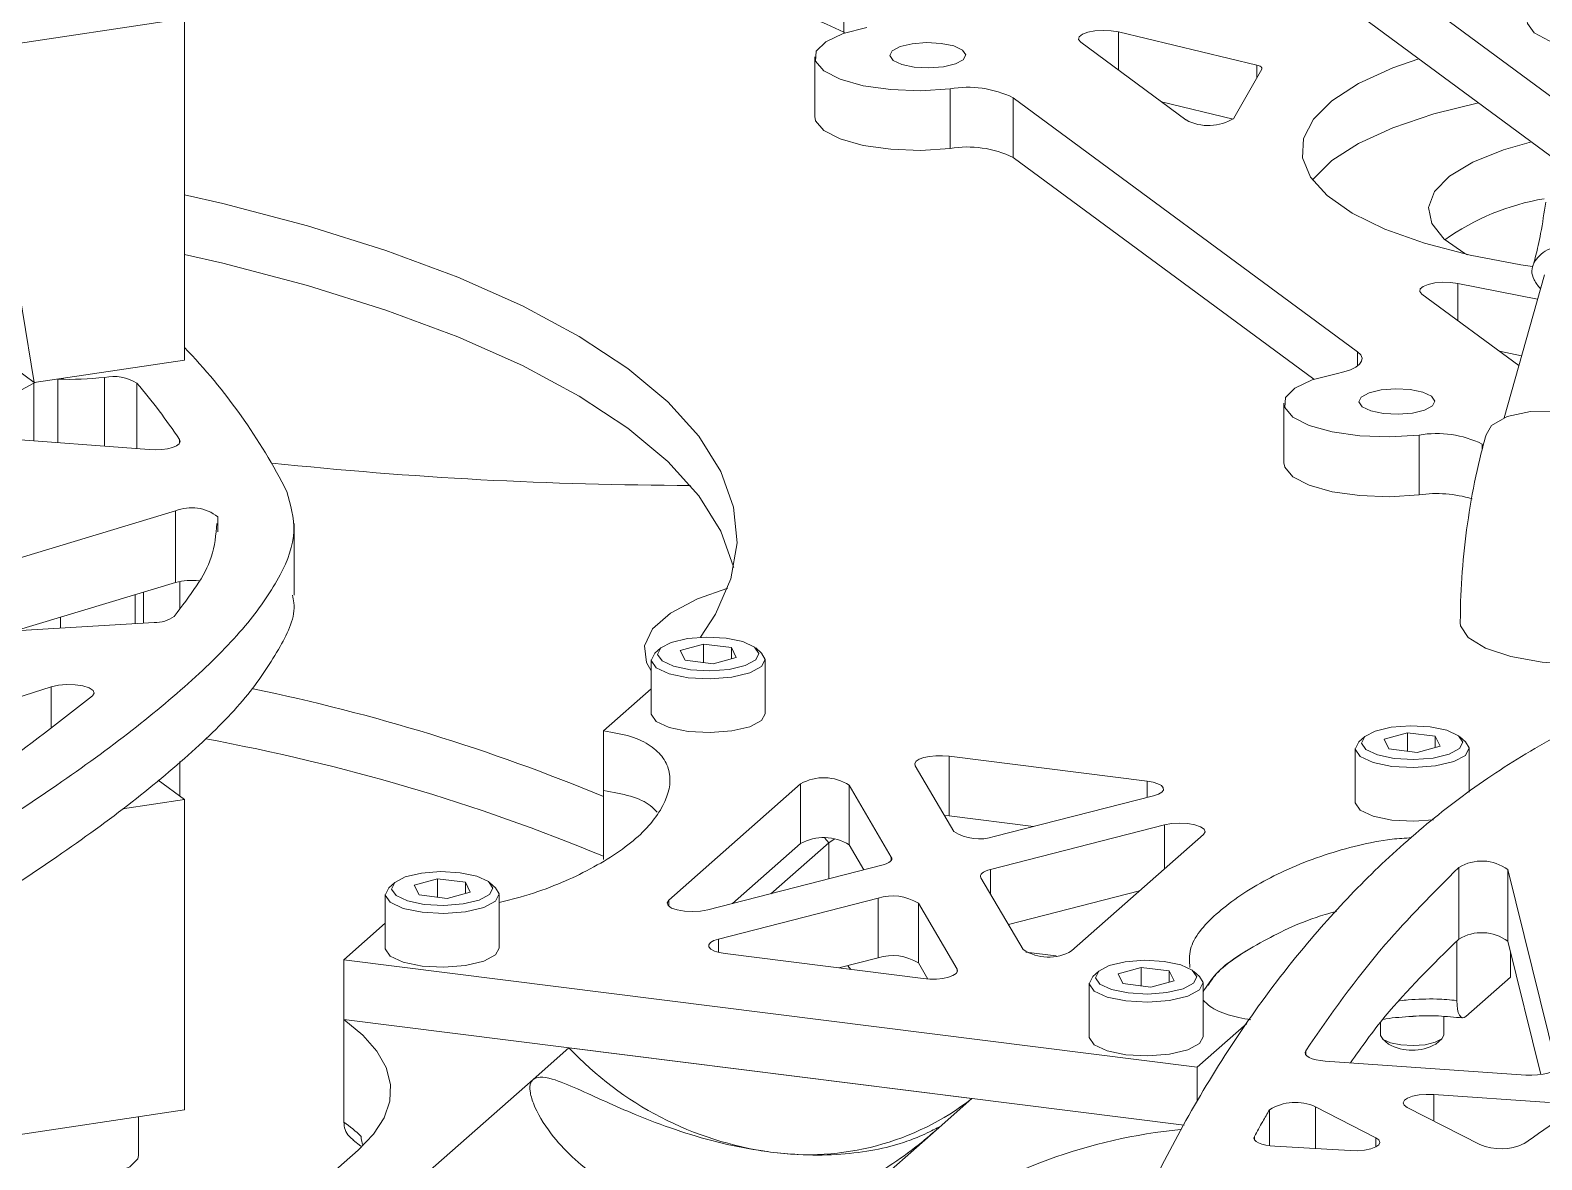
# Model space of a CAD drawing. Header units: millimetres. Extents: x 30 to 313, y 16 to 167.
# Drawn here: x 139.13 to 168.95, y 89.44 to 111.73 of the extents above; entities that cross this region are included whole.
import ezdxf

# ---------------------------------------------------------------- set-up
doc = ezdxf.new("R2010")
doc.units = ezdxf.units.MM

msp = doc.modelspace()

# ---------------------------------------------------------------- linework, layer by layer
at = {"color": 7, "linetype": 'Continuous', "lineweight": 15}
for p, q in [((169.328, 110.28), (154.516, 121.217)), ((154.582, 119.99), (169.262, 109.15)), ((155.18, 112.869), (155.18, 111.691)), ((142.17, 111.963), (130.775, 110.25)), ((142.17, 105.222), (142.17, 111.963)), ((155.197, 111.677), (155.18, 111.691)), ((160.605, 111.699), (163.329, 111.046)), ((161.934, 109.961), (159.857, 111.495)), ((154.61, 111.205), (154.61, 110.027)), ((163.428, 110.963), (162.881, 109.999)), ((157.278, 109.398), (157.278, 110.577)), ((165.321, 105.381), (158.523, 110.4)), ((158.523, 109.221), (158.523, 110.4)), ((161.452, 110.317), (162.866, 109.979)), ((164.455, 104.842), (158.523, 109.221)), ((139.207, 104.776), (138.742, 107.596)), ((169.006, 106.906), (168.211, 104.084)), ((168.501, 105.113), (166.59, 106.523)), ((167.301, 106.735), (168.87, 106.425)), ((139.207, 104.776), (137.604, 105.961)), ((168.118, 105.395), (168.556, 105.308)), ((139.207, 104.776), (142.17, 105.222)), ((139.198, 104.767), (137.711, 103.966)), ((139.222, 104.779), (139.198, 104.767)), ((163.867, 104.37), (163.867, 103.191)), ((138.024, 103.716), (141.473, 103.453)), ((166.535, 102.563), (166.535, 103.741)), ((141.994, 102.244), (134.257, 99.913)), ((141.994, 100.83), (141.994, 102.244)), ((144.335, 100.58), (144.335, 101.994)), ((141.994, 100.83), (138.829, 99.876)), ((142.08, 100.317), (142.08, 100.85)), ((141.199, 100.019), (141.199, 100.59)), ((141.361, 100.029), (141.361, 100.639)), ((141.574, 100.042), (134.682, 99.626)), ((139.726, 99.93), (139.726, 100.146)), ((151.571, 99.538), (151.454, 99.435)), ((151.954, 99.49), (152.411, 99.614)), ((151.954, 99.49), (152.049, 99.295)), ((152.963, 99.545), (152.411, 99.614)), ((152.411, 99.25), (152.411, 99.614)), ((153.059, 99.35), (152.602, 99.226)), ((152.963, 99.545), (153.059, 99.35)), ((152.963, 99.324), (152.963, 99.545)), ((153.559, 99.435), (153.442, 99.538)), ((151.381, 99.302), (151.381, 98.241)), ((152.049, 99.295), (152.602, 99.226)), ((153.631, 98.241), (153.631, 99.302)), ((131.122, 96.075), (139.542, 98.773)), ((151.381, 98.734), (150.441, 97.905)), ((150.441, 96.726), (150.441, 97.905)), ((165.845, 97.739), (166.302, 97.864)), ((166.854, 97.795), (166.302, 97.864)), ((166.302, 97.5), (166.302, 97.864)), ((165.272, 97.552), (165.272, 96.491)), ((165.462, 97.788), (165.345, 97.685)), ((165.845, 97.739), (165.94, 97.545)), ((165.94, 97.545), (166.493, 97.476)), ((166.949, 97.6), (166.493, 97.476)), ((166.854, 97.795), (166.949, 97.6)), ((166.854, 97.574), (166.854, 97.795)), ((167.45, 97.685), (167.333, 97.788)), ((167.522, 96.689), (167.522, 97.552)), ((142.08, 96.614), (142.08, 97.296)), ((161.168, 96.91), (157.259, 97.402)), ((157.259, 96.224), (157.259, 97.402)), ((157.352, 95.916), (156.591, 97.214)), ((142.17, 96.548), (141.651, 96.932)), ((150.441, 96.726), (150.441, 95.362)), ((154.33, 96.856), (151.726, 94.56)), ((154.33, 95.678), (154.33, 96.856)), ((156.119, 95.412), (155.288, 96.829)), ((155.288, 95.651), (155.288, 96.829)), ((142.17, 96.548), (140.944, 96.364)), ((142.17, 90.42), (142.17, 96.548)), ((158.148, 95.816), (161.295, 96.622)), ((157.259, 96.224), (157.167, 96.232)), ((158.923, 96.014), (157.259, 96.224)), ((158.074, 95.166), (161.509, 96.046)), ((159.677, 93.558), (162.281, 95.855)), ((154.33, 95.678), (152.988, 94.494)), ((154.884, 95.695), (153.741, 94.687)), ((155.578, 95.157), (155.288, 95.651)), ((152.498, 94.369), (155.933, 95.248)), ((167.317, 93.792), (167.317, 95.206)), ((169.244, 91.284), (168.286, 95.164)), ((168.286, 93.749), (168.286, 95.164)), ((146.321, 94.908), (146.204, 94.804)), ((146.704, 94.859), (147.161, 94.984)), ((146.704, 94.859), (146.799, 94.665)), ((147.713, 94.914), (147.161, 94.984)), ((147.161, 94.62), (147.161, 94.984)), ((147.713, 94.914), (147.808, 94.72)), ((147.713, 94.694), (147.713, 94.914)), ((148.308, 94.804), (148.191, 94.908)), ((158.718, 93.585), (157.888, 95.002)), ((146.131, 94.672), (146.131, 93.611)), ((146.799, 94.665), (147.351, 94.595)), ((147.808, 94.72), (147.351, 94.595)), ((148.381, 93.611), (148.381, 94.672)), ((152.711, 93.793), (155.859, 94.599)), ((155.859, 93.42), (155.859, 94.599)), ((158.429, 94.079), (161.019, 94.742)), ((157.416, 93.2), (156.655, 94.499)), ((156.655, 93.32), (156.655, 94.499)), ((146.131, 94.104), (145.314, 93.384)), ((167.278, 93.751), (167.278, 92.578)), ((168.936, 91.117), (168.286, 93.749)), ((145.314, 93.384), (162.152, 91.262)), ((145.314, 93.384), (145.314, 92.205)), ((152.839, 93.505), (156.748, 93.012)), ((155.084, 93.222), (155.859, 93.42)), ((158.775, 93.534), (159.371, 93.459)), ((168.339, 93.042), (168.339, 93.535)), ((155.317, 93.192), (155.262, 93.267)), ((156.84, 93.004), (156.655, 93.32)), ((160.212, 93.157), (160.095, 93.054)), ((160.595, 93.109), (161.052, 93.234)), ((160.595, 93.109), (160.69, 92.915)), ((161.604, 93.164), (161.052, 93.234)), ((161.052, 92.869), (161.052, 93.234)), ((161.604, 93.164), (161.699, 92.97)), ((161.604, 92.944), (161.604, 93.164)), ((162.199, 93.054), (162.082, 93.157)), ((160.022, 92.922), (160.022, 91.861)), ((160.69, 92.915), (161.242, 92.845)), ((161.699, 92.97), (161.242, 92.845)), ((162.272, 91.861), (162.272, 92.922)), ((168.339, 93.042), (167.455, 92.262)), ((145.314, 90.178), (145.314, 92.205)), ((145.314, 92.205), (161.897, 90.116)), ((167.022, 91.897), (167.022, 92.266)), ((162.152, 91.262), (163.135, 92.129)), ((165.772, 92.144), (165.772, 91.897)), ((149.05, 91.022), (149.758, 91.645)), ((157.709, 90.644), (149.758, 91.645)), ((165.813, 91.823), (165.931, 91.719)), ((166.863, 91.719), (166.982, 91.823)), ((168.643, 91.108), (164.682, 91.384)), ((146.635, 88.892), (149.05, 91.022)), ((162.152, 90.584), (162.152, 91.262)), ((169.105, 90.564), (166.823, 90.724)), ((130.775, 88.707), (142.17, 90.42)), ((157.001, 90.02), (157.709, 90.644)), ((164.49, 90.481), (165.68, 89.871)), ((166.301, 90.47), (167.734, 89.735)), ((141.262, 89.517), (141.262, 90.283)), ((145.502, 89.822), (145.652, 89.704)), ((154.586, 87.89), (157.001, 90.02)), ((128.372, 74.435), (145.596, 89.625)), ((165.175, 89.616), (163.69, 89.702))]:
    msp.add_line(p, q, dxfattribs=at)
at = {"color": 8, "linetype": 'Continuous', "lineweight": 15}
for p, q in [((160.605, 111.699), (160.605, 110.943)), ((163.329, 111.046), (163.329, 110.787)), ((167.301, 106.735), (167.301, 105.998)), ((165.321, 105.106), (165.321, 105.381)), ((139.198, 103.627), (139.198, 104.767)), ((139.671, 103.591), (139.671, 104.845)), ((140.594, 103.52), (140.594, 104.88)), ((141.233, 103.472), (141.233, 104.767)), ((142.073, 103.58), (142.073, 103.652)), ((167.781, 103.459), (167.781, 103.564)), ((142.829, 101.833), (142.829, 102.126)), ((139.542, 97.978), (139.542, 98.773)), ((161.168, 96.589), (161.168, 96.91)), ((154.884, 95.695), (154.804, 95.786)), ((161.509, 95.174), (161.509, 96.046)), ((154.884, 94.98), (154.884, 95.695)), ((156.119, 95.348), (156.119, 95.412)), ((158.074, 94.684), (158.074, 95.166)), ((151.726, 94.442), (151.726, 94.56)), ((152.711, 93.528), (152.711, 93.793)), ((157.416, 93.136), (157.416, 93.2)), ((164.296, 91.511), (164.296, 91.583)), ((166.823, 90.202), (166.823, 90.724)), ((163.58, 89.713), (163.58, 90.421)), ((164.49, 89.655), (164.49, 90.481)), ((163.284, 89.836), (163.284, 89.896)), ((165.68, 89.689), (165.68, 89.871))]:
    msp.add_line(p, q, dxfattribs=at)
at = {"color": 7, "linetype": 'Continuous', "lineweight": 15, "flags": 128}
for points in [[(168.667, 111.906), (168.672, 111.864), (168.804, 111.68), (169.104, 111.521), (169.542, 111.401), (170.071, 111.335), (170.636, 111.328), (171.179, 111.381), (171.641, 111.49), (171.976, 111.642), (172.148, 111.821)], [(157.278, 110.577), (156.696, 110.539), (156.107, 110.56), (155.561, 110.638), (155.108, 110.765), (154.787, 110.931), (154.626, 111.121), (154.639, 111.319), (154.825, 111.506), (155.168, 111.667), (155.638, 111.788)], [(159.857, 111.495), (159.815, 111.547), (159.826, 111.602), (159.889, 111.652), (159.996, 111.692), (160.138, 111.72), (160.297, 111.73), (160.459, 111.723), (160.605, 111.699)], [(157.103, 111.473), (157.351, 111.422), (157.521, 111.342), (157.587, 111.247), (157.539, 111.151), (157.384, 111.068), (157.146, 111.012), (156.861, 110.99), (156.573, 111.006), (156.324, 111.057), (156.154, 111.137), (156.088, 111.232), (156.136, 111.328), (156.291, 111.411), (156.529, 111.467), (156.814, 111.489), (157.103, 111.473)], [(163.329, 111.046), (163.356, 111.039), (163.379, 111.03), (163.399, 111.02), (163.415, 111.01), (163.426, 110.998), (163.431, 110.987), (163.432, 110.975), (163.428, 110.963)], [(168.773, 107.066), (168.539, 107.101), (167.54, 107.289), (166.638, 107.526), (165.856, 107.806), (165.211, 108.123), (164.718, 108.469), (164.39, 108.835), (164.234, 109.214), (164.253, 109.597), (164.447, 109.974), (164.811, 110.337), (165.338, 110.678), (166.014, 110.987), (166.528, 111.169)], [(164.431, 108.775), (164.447, 108.796), (164.811, 109.159), (165.338, 109.499), (166.014, 109.808), (166.824, 110.08), (167.707, 110.298)], [(157.278, 109.398), (156.696, 109.361), (156.107, 109.382), (155.561, 109.459), (155.108, 109.586), (154.787, 109.752), (154.626, 109.943), (154.61, 110.027)], [(167.481, 107.302), (167.439, 107.325), (167.028, 107.61), (166.786, 107.917), (166.722, 108.233), (166.839, 108.547), (167.132, 108.849), (167.592, 109.126), (168.2, 109.37), (168.751, 109.527)], [(152.353, 99.749), (152.652, 100.204), (152.955, 100.905), (153.074, 101.613), (153.007, 102.321), (152.756, 103.025), (152.321, 103.719), (151.707, 104.398), (150.917, 105.056), (149.958, 105.688), (148.838, 106.291), (147.564, 106.859), (146.147, 107.387), (144.597, 107.872), (142.926, 108.311), (142.17, 108.485)], [(153.012, 101.124), (153.007, 101.143), (152.756, 101.847), (152.321, 102.541), (151.707, 103.219), (150.917, 103.877), (149.958, 104.51), (148.838, 105.112), (147.564, 105.68), (146.147, 106.208), (144.597, 106.694), (142.926, 107.132), (142.17, 107.306)], [(166.59, 106.523), (166.548, 106.574), (166.556, 106.627), (166.613, 106.676), (166.712, 106.716), (166.845, 106.745), (166.997, 106.758), (167.154, 106.755), (167.301, 106.735)], [(164.895, 104.952), (165.048, 104.987), (165.18, 105.031), (165.284, 105.082), (165.359, 105.139), (165.4, 105.199), (165.408, 105.261), (165.381, 105.322), (165.321, 105.381)], [(164.895, 104.952), (164.426, 104.832), (164.083, 104.67), (163.896, 104.483), (163.883, 104.285), (164.044, 104.095), (164.366, 103.929), (164.819, 103.802), (165.364, 103.724), (165.953, 103.703), (166.535, 103.741)], [(166.36, 104.638), (166.072, 104.654), (165.786, 104.632), (165.548, 104.575), (165.394, 104.492), (165.345, 104.396), (165.411, 104.301), (165.582, 104.222), (165.83, 104.17), (166.119, 104.154), (166.404, 104.176), (166.642, 104.233), (166.797, 104.315), (166.845, 104.412), (166.779, 104.507), (166.609, 104.586), (166.36, 104.638)], [(167.855, 103.744), (167.966, 103.927), (168.27, 104.107), (168.731, 104.204), (169.314, 104.212), (169.971, 104.129), (170.652, 103.963), (171.301, 103.725), (171.869, 103.435), (172.309, 103.116), (172.588, 102.793), (172.682, 102.492), (172.668, 102.39)], [(141.473, 103.453), (141.598, 103.449), (141.722, 103.456), (141.837, 103.472), (141.937, 103.497), (142.014, 103.53), (142.064, 103.569), (142.084, 103.61), (142.073, 103.652)], [(163.867, 103.191), (163.883, 103.107), (164.044, 102.917), (164.366, 102.751), (164.819, 102.623), (165.364, 102.546), (165.953, 102.525), (166.535, 102.563)], [(152.894, 100.722), (152.294, 100.508), (151.76, 100.226), (151.406, 99.913), (151.246, 99.583), (151.286, 99.25), (151.381, 99.085)], [(167.347, 100.036), (167.354, 99.973), (167.505, 99.743), (167.844, 99.536), (168.344, 99.369), (168.963, 99.255), (169.654, 99.204), (170.36, 99.219), (171.025, 99.299), (171.596, 99.439), (172.026, 99.626), (172.282, 99.846), (172.347, 100.034)], [(152.86, 99.732), (152.475, 99.753), (152.095, 99.724), (151.777, 99.648), (151.571, 99.538), (151.507, 99.41), (151.595, 99.283), (151.822, 99.177), (152.153, 99.108), (152.538, 99.087), (152.918, 99.116), (153.235, 99.192), (153.442, 99.302), (153.506, 99.43), (153.418, 99.557), (153.191, 99.663), (152.86, 99.732)], [(151.454, 99.435), (151.382, 99.29), (151.481, 99.148), (151.736, 99.029), (152.109, 98.951), (152.542, 98.927), (152.969, 98.96), (153.326, 99.045), (153.559, 99.17), (153.631, 99.314), (153.559, 99.435)], [(140.352, 98.591), (140.388, 98.646), (140.366, 98.702), (140.289, 98.752), (140.167, 98.791), (140.013, 98.814), (139.845, 98.819), (139.681, 98.804), (139.542, 98.773)], [(151.381, 98.241), (151.382, 98.23), (151.481, 98.087), (151.736, 97.968), (152.109, 97.891), (152.542, 97.867), (152.969, 97.9), (153.326, 97.985), (153.559, 98.109), (153.631, 98.241)], [(166.751, 97.982), (166.366, 98.003), (165.986, 97.974), (165.668, 97.898), (165.462, 97.788), (165.398, 97.659), (165.486, 97.533), (165.713, 97.427), (166.044, 97.358), (166.429, 97.337), (166.809, 97.366), (167.126, 97.442), (167.333, 97.552), (167.397, 97.68), (167.309, 97.807), (167.082, 97.913), (166.751, 97.982)], [(165.345, 97.685), (165.273, 97.54), (165.372, 97.398), (165.627, 97.279), (165.999, 97.201), (166.432, 97.177), (166.86, 97.21), (167.217, 97.295), (167.45, 97.419), (167.522, 97.564), (167.45, 97.685)], [(157.259, 97.402), (157.13, 97.412), (156.997, 97.411), (156.871, 97.397), (156.759, 97.374), (156.67, 97.341), (156.61, 97.302), (156.583, 97.258), (156.591, 97.214)], [(161.295, 96.622), (161.389, 96.653), (161.454, 96.691), (161.487, 96.734), (161.485, 96.778), (161.449, 96.821), (161.38, 96.858), (161.284, 96.889), (161.168, 96.91)], [(165.272, 96.491), (165.273, 96.48), (165.372, 96.337), (165.627, 96.218), (165.999, 96.141), (166.432, 96.117), (166.815, 96.143)], [(162.281, 95.855), (162.313, 95.907), (162.293, 95.961), (162.223, 96.009), (162.111, 96.047), (161.968, 96.072), (161.809, 96.08), (161.65, 96.071), (161.509, 96.046)], [(155.005, 95.771), (154.971, 95.754), (154.884, 95.695)], [(156.119, 95.412), (156.127, 95.39), (156.126, 95.366), (156.116, 95.344), (156.096, 95.322), (156.067, 95.301), (156.03, 95.281), (155.985, 95.264), (155.933, 95.248)], [(158.074, 95.166), (158.022, 95.151), (157.977, 95.133), (157.94, 95.114), (157.911, 95.093), (157.891, 95.071), (157.88, 95.048), (157.879, 95.025), (157.888, 95.002)], [(147.61, 95.101), (147.225, 95.123), (146.845, 95.094), (146.527, 95.018), (146.321, 94.908), (146.257, 94.779), (146.345, 94.653), (146.571, 94.547), (146.902, 94.478), (147.287, 94.457), (147.667, 94.486), (147.985, 94.561), (148.191, 94.672), (148.256, 94.8), (148.167, 94.927), (147.941, 95.033), (147.61, 95.101)], [(146.204, 94.804), (146.132, 94.66), (146.231, 94.518), (146.486, 94.398), (146.858, 94.321), (147.291, 94.297), (147.719, 94.33), (148.076, 94.415), (148.308, 94.539), (148.38, 94.684), (148.308, 94.804)], [(151.726, 94.56), (151.694, 94.507), (151.714, 94.454), (151.783, 94.405), (151.896, 94.367), (152.039, 94.342), (152.198, 94.334), (152.356, 94.343), (152.498, 94.369)], [(152.711, 93.793), (152.618, 93.761), (152.553, 93.723), (152.52, 93.68), (152.521, 93.636), (152.558, 93.594), (152.627, 93.556), (152.723, 93.526), (152.839, 93.505)], [(146.131, 93.611), (146.132, 93.599), (146.231, 93.457), (146.486, 93.338), (146.858, 93.26), (147.291, 93.236), (147.719, 93.269), (148.076, 93.354), (148.308, 93.479), (148.381, 93.611)], [(161.501, 93.351), (161.116, 93.373), (160.736, 93.343), (160.418, 93.268), (160.212, 93.157), (160.147, 93.029), (160.236, 92.902), (160.462, 92.797), (160.793, 92.728), (161.178, 92.706), (161.558, 92.736), (161.876, 92.811), (162.082, 92.922), (162.146, 93.05), (162.058, 93.177), (161.832, 93.283), (161.501, 93.351)], [(156.748, 93.012), (156.877, 93.002), (157.009, 93.004), (157.136, 93.017), (157.247, 93.041), (157.336, 93.073), (157.397, 93.113), (157.424, 93.156), (157.416, 93.2)], [(160.095, 93.054), (160.023, 92.91), (160.122, 92.767), (160.377, 92.648), (160.749, 92.571), (161.182, 92.547), (161.61, 92.58), (161.967, 92.665), (162.199, 92.789), (162.271, 92.933), (162.199, 93.054)], [(167.278, 92.578), (167.282, 92.489), (167.292, 92.409), (167.308, 92.342), (167.33, 92.29), (167.357, 92.255), (167.387, 92.239), (167.421, 92.241), (167.455, 92.262)], [(145.314, 92.205), (145.687, 91.898), (145.966, 91.58), (146.15, 91.255), (146.235, 90.924), (146.222, 90.593), (146.11, 90.264), (145.9, 89.94), (145.596, 89.625)], [(165.772, 91.897), (165.773, 91.89), (165.828, 91.811), (165.969, 91.745), (166.176, 91.702), (166.417, 91.689), (166.654, 91.707), (166.853, 91.754), (166.982, 91.823), (167.022, 91.897)], [(160.022, 91.861), (160.023, 91.849), (160.122, 91.707), (160.377, 91.588), (160.749, 91.51), (161.182, 91.486), (161.61, 91.519), (161.967, 91.604), (162.199, 91.729), (162.272, 91.861)], [(164.682, 91.384), (164.588, 91.394), (164.501, 91.41), (164.426, 91.431), (164.364, 91.456), (164.319, 91.486), (164.292, 91.517), (164.284, 91.55), (164.296, 91.583)], [(169.244, 91.284), (169.24, 91.246), (169.209, 91.208), (169.154, 91.174), (169.076, 91.146), (168.981, 91.124), (168.873, 91.11), (168.758, 91.104), (168.643, 91.108)], [(166.301, 90.47), (166.24, 90.514), (166.22, 90.563), (166.243, 90.611), (166.308, 90.655), (166.407, 90.691), (166.534, 90.715), (166.676, 90.727), (166.823, 90.724)], [(163.69, 89.702), (163.596, 89.711), (163.508, 89.725), (163.43, 89.746), (163.366, 89.771), (163.318, 89.799), (163.288, 89.831), (163.276, 89.863), (163.284, 89.896)], [(165.68, 89.871), (165.741, 89.827), (165.761, 89.779), (165.74, 89.732), (165.679, 89.688), (165.582, 89.652), (165.459, 89.627), (165.32, 89.614), (165.175, 89.616)], [(141.262, 89.517), (141.25, 89.457), (141.093, 89.297), (140.774, 89.166), (140.334, 89.083), (139.834, 89.059), (139.341, 89.096), (138.922, 89.19), (138.634, 89.328)]]:
    msp.add_lwpolyline(points, dxfattribs=at)
at = {"color": 7, "linetype": 'Continuous', "lineweight": 15}
for centre, radius, start, end in [((152.706, 106.929), 5.366, 62.5506, 94.568), ((157.625, 108.55), 2.057, 64.102, 99.7179), ((162.376, 110.789), 0.938, 241.9417, 302.6074), ((157.625, 107.371), 2.057, 64.102, 99.7179), ((169.801, 103.699), 4.775, 99.627, 125.2797), ((133.637, 97.271), 11.834, 26.8906, 43.8593), ((139.888, 111.405), 6.564, 268.1105, 276.1801), ((140.768, 104.003), 0.894, 58.6939, 101.2229), ((132.012, 96.948), 12.089, 33.6767, 40.2949), ((166.882, 101.714), 2.057, 64.102, 99.7179), ((152.228, 181.742), 78.994, 263.94199, 269.94686), ((166.876, 100.146), 2.44, 73.2636, 98.0362), ((142.312, 101.48), 0.827, 51.2881, 112.6002), ((142.33, 99.556), 1.317, 84.3356, 104.7881), ((141.598, 100.666), 0.624, 267.7396, 306.1393), ((135.955, 61.792), 37.706, 67.4073, 78.4211), ((135.609, 59.643), 38.735, 67.4861, 79.609), ((154.787, 96.049), 0.928, 57.2728, 119.5037), ((154.787, 94.87), 0.928, 57.2728, 119.5037), ((157.856, 96.704), 0.935, 237.4482, 288.1903), ((167.77, 94.466), 0.867, 53.4961, 121.4976), ((156.151, 93.71), 0.935, 57.4482, 108.1903), ((167.77, 93.052), 0.867, 53.4961, 121.4976), ((156.151, 92.532), 0.935, 57.4482, 108.1903), ((159.22, 94.365), 0.928, 237.2728, 299.5037), ((154.654, 96.239), 6.714, 223.176, 262.1196), ((166.397, 92.547), 0.95, 240.6239, 299.3761), ((154.474, 94.815), 5.279, 261.9294, 307.789), ((164.09, 89.608), 0.96, 65.3658, 122.0916), ((143.282, 87.33), 3.499, 47.2134, 54.4853), ((181.2, 72.084), 21.699, 122.7935, 125.4745), ((162.902, 79.298), 10.79, 95.7172, 124.3054), ((168.147, 90.746), 1.093, 247.8016, 294.8662)]:
    msp.add_arc(centre, radius, start, end, dxfattribs=at)
at = {"color": 8, "linetype": 'Continuous', "lineweight": 15}
msp.add_arc((146.094, 89.895), 0.436, 179.6041, 204.015, dxfattribs=at)
at = {"color": 7, "linetype": 'Continuous', "lineweight": 15}
for points, knots in [([(169.032, 108.341), (169.002, 108.131), (168.959, 107.836), (168.873, 107.432), (168.822, 107.216), (168.786, 107.099), (168.783, 107.089)], [0, 0, 0, 0, 0.474233, 0.665479, 0.973307, 1, 1, 1, 1]), ([(168.928, 106.63), (168.881, 106.689), (168.732, 106.877), (168.766, 107.155), (169.028, 107.415), (169.547, 107.56), (170.249, 107.576), (171.055, 107.46), (171.806, 107.251), (172.226, 107.067), (172.401, 106.99)], [0, 0, 0, 0, 0.064062, 0.203432, 0.342801, 0.482171, 0.621541, 0.760911, 0.900281, 1, 1, 1, 1]), ([(167.855, 103.745), (167.813, 103.588), (167.691, 103.134), (167.534, 102.347), (167.407, 101.396), (167.353, 100.621), (167.349, 100.174), (167.347, 100.034)], [0, 0, 0, 0, 0.133634, 0.38685, 0.636482, 0.886154, 1, 1, 1, 1]), ([(125.374, 89.061), (126.162, 89.431), (127.807, 90.202), (130.268, 91.42), (132.786, 92.725), (135.265, 94.088), (137.617, 95.481), (139.612, 96.779), (141.226, 97.961), (142.467, 99.006), (143.44, 100.006), (144.084, 100.945), (144.419, 101.816), (144.264, 102.365), (144.192, 102.624)], [0, 0, 0, 0, 0.089484, 0.18707, 0.290094, 0.395921, 0.501963, 0.605703, 0.684032, 0.75837, 0.827741, 0.891359, 0.948752, 1, 1, 1, 1]), ([(141.966, 100.162), (142.121, 100.362), (142.418, 100.748), (142.756, 101.36), (142.79, 101.773), (142.808, 101.995)], [0, 0, 0, 0, 0.334315, 0.642653, 1, 1, 1, 1]), ([(126.186, 88.031), (126.701, 88.273), (128.073, 88.917), (130.267, 90.006), (132.786, 91.311), (135.265, 92.674), (137.617, 94.066), (139.612, 95.365), (141.227, 96.546), (142.465, 97.592), (143.447, 98.591), (144.063, 99.531), (144.384, 100.191), (144.313, 100.53), (144.303, 100.579)], [0, 0, 0, 0, 0.063124, 0.168339, 0.279417, 0.393516, 0.507847, 0.619696, 0.704149, 0.784297, 0.859091, 0.927682, 0.989561, 1, 1, 1, 1]), ([(159.628, 84.758), (159.771, 85.208), (160.07, 86.15), (160.643, 87.606), (161.345, 89.139), (162.193, 90.708), (163.193, 92.271), (164.275, 93.684), (165.411, 94.926), (166.556, 95.984), (167.811, 96.948), (169.193, 97.794), (170.67, 98.521), (171.876, 98.898), (172.445, 99.076)], [0, 0, 0, 0, 0.089484, 0.18707, 0.290094, 0.395921, 0.501963, 0.605703, 0.684032, 0.75837, 0.827741, 0.891359, 0.948752, 1, 1, 1, 1]), ([(135.424, 95.208), (136.457, 95.842), (138.253, 96.945), (139.726, 98.1), (140.352, 98.591)], [0, 0, 0, 0, 0.575042, 1, 1, 1, 1]), ([(148.381, 94.515), (148.52, 94.55), (149.168, 94.711), (150.13, 95.114), (151.099, 95.727), (151.664, 96.403), (151.803, 96.962), (151.645, 97.361), (151.4, 97.603), (151.016, 97.802), (150.628, 97.871), (150.441, 97.905)], [0, 0, 0, 0, 0.044717, 0.208657, 0.392093, 0.578659, 0.748523, 0.822657, 0.888134, 0.945871, 1, 1, 1, 1]), ([(151.5, 96.297), (151.458, 96.342), (151.35, 96.458), (151.012, 96.623), (150.627, 96.693), (150.441, 96.726)], [0, 0, 0, 0, 0.246304, 0.6353083, 1, 1, 1, 1]), ([(151.5, 96.297), (151.458, 96.342), (151.35, 96.458), (151.012, 96.623), (150.627, 96.693), (150.441, 96.726)], [0, 0, 0, 0, 0.246304, 0.6353083, 1, 1, 1, 1]), ([(162.011, 93.23), (162.004, 93.351), (161.982, 93.71), (162.482, 94.296), (163.376, 94.926), (164.386, 95.379), (165.297, 95.638), (165.876, 95.762), (166.257, 95.785), (166.387, 95.794)], [0, 0, 0, 0, 0.115912, 0.343226, 0.574419, 0.784916, 0.876783, 0.957923, 1, 1, 1, 1]), ([(164.296, 91.583), (164.781, 92.286), (165.624, 93.509), (166.812, 94.7), (167.317, 95.206)], [0, 0, 0, 0, 0.575042, 1, 1, 1, 1]), ([(162.272, 92.751), (162.347, 92.87), (162.572, 93.226), (163.406, 93.742), (164.246, 94.157), (164.827, 94.318), (164.901, 94.338)], [0, 0, 0, 0, 0.19772, 0.590317, 0.947769, 1, 1, 1, 1]), ([(162.363, 92.875), (162.414, 92.952), (162.619, 93.265), (163.411, 93.742), (164.245, 94.157), (164.827, 94.318), (164.901, 94.338)], [0, 0, 0, 0, 0.137869, 0.559754, 0.943873, 1, 1, 1, 1]), ([(165.178, 91.349), (165.396, 91.656), (165.983, 92.483), (166.802, 93.287), (167.317, 93.792)], [0, 0, 0, 0, 0.371904, 1, 1, 1, 1]), ([(163.212, 92.198), (163.055, 92.227), (162.718, 92.291), (162.423, 92.439), (162.314, 92.544), (162.272, 92.585)], [0, 0, 0, 0, 0.348615, 0.747174, 1, 1, 1, 1]), ([(165.819, 92.206), (165.839, 92.21), (166.018, 92.242), (166.222, 92.255), (166.402, 92.266)], [0, 0, 0, 0, 0.114893, 1, 1, 1, 1]), ([(166.402, 92.266), (166.406, 92.267), (166.571, 92.283), (166.919, 92.282), (167.234, 92.251), (167.389, 92.236)], [0, 0, 0, 0, 0.013025, 0.514483, 1, 1, 1, 1]), ([(157.001, 90.02), (156.99, 90.01), (156.948, 89.973), (156.816, 89.861), (156.501, 89.606), (156.012, 89.257), (155.398, 88.906), (154.758, 88.627), (154.098, 88.428), (153.427, 88.315), (152.756, 88.292), (152.096, 88.359), (151.459, 88.517), (150.857, 88.762), (150.303, 89.087), (149.809, 89.484), (149.362, 89.973), (149.079, 90.437), (148.982, 90.781), (148.987, 90.945), (149.033, 91.001), (149.05, 91.022)], [0, 0, 0, 0, 0.008509, 0.03064, 0.065561, 0.131817, 0.196908, 0.261913, 0.3269, 0.391883, 0.456867, 0.521852, 0.586836, 0.65182, 0.716803, 0.781794, 0.846815, 0.925212, 0.957317, 0.984367, 1, 1, 1, 1]), ([(149.05, 91.022), (149.092, 91.042), (149.186, 91.089), (149.488, 91.023), (149.924, 90.839), (150.478, 90.583), (151.122, 90.3), (151.858, 90.02), (152.676, 89.777), (153.305, 89.647), (153.652, 89.6), (153.733, 89.589)], [0, 0, 0, 0, 0.052342, 0.118025, 0.236716, 0.35692, 0.476933, 0.635352, 0.793747, 0.952145, 1, 1, 1, 1]), ([(163.284, 89.896), (163.338, 89.994), (163.435, 90.169), (163.536, 90.344), (163.58, 90.421)], [0, 0, 0, 0, 0.559713, 1, 1, 1, 1]), ([(145.314, 90.178), (145.32, 90.128), (145.331, 90.029), (145.403, 89.905), (145.475, 89.85), (145.506, 89.826)], [0, 0, 0, 0, 0.362876, 0.725312, 1, 1, 1, 1]), ([(153.733, 89.589), (153.918, 89.569), (154.367, 89.522), (155.042, 89.527), (155.722, 89.606), (156.251, 89.736), (156.687, 89.893), (156.953, 90.027), (157.069, 90.09), (157.069, 90.08), (157.017, 90.034), (157.001, 90.02)], [0, 0, 0, 0, 0.110655, 0.269046, 0.427437, 0.581593, 0.687968, 0.839246, 0.905508, 0.972511, 1, 1, 1, 1])]:
    msp.add_open_spline(points, degree=3, knots=knots, dxfattribs=at)
at = {"color": 8, "linetype": 'Continuous', "lineweight": 15}
msp.add_open_spline([(166.156, 92.573), (166.21, 92.58), (166.352, 92.598), (166.598, 92.61), (166.854, 92.611), (167.084, 92.599), (167.213, 92.585), (167.278, 92.578)], degree=3, knots=[0, 0, 0, 0, 0.152013, 0.395385, 0.644963, 0.82081, 1, 1, 1, 1], dxfattribs=at)

doc.saveas('drawing.dxf')
